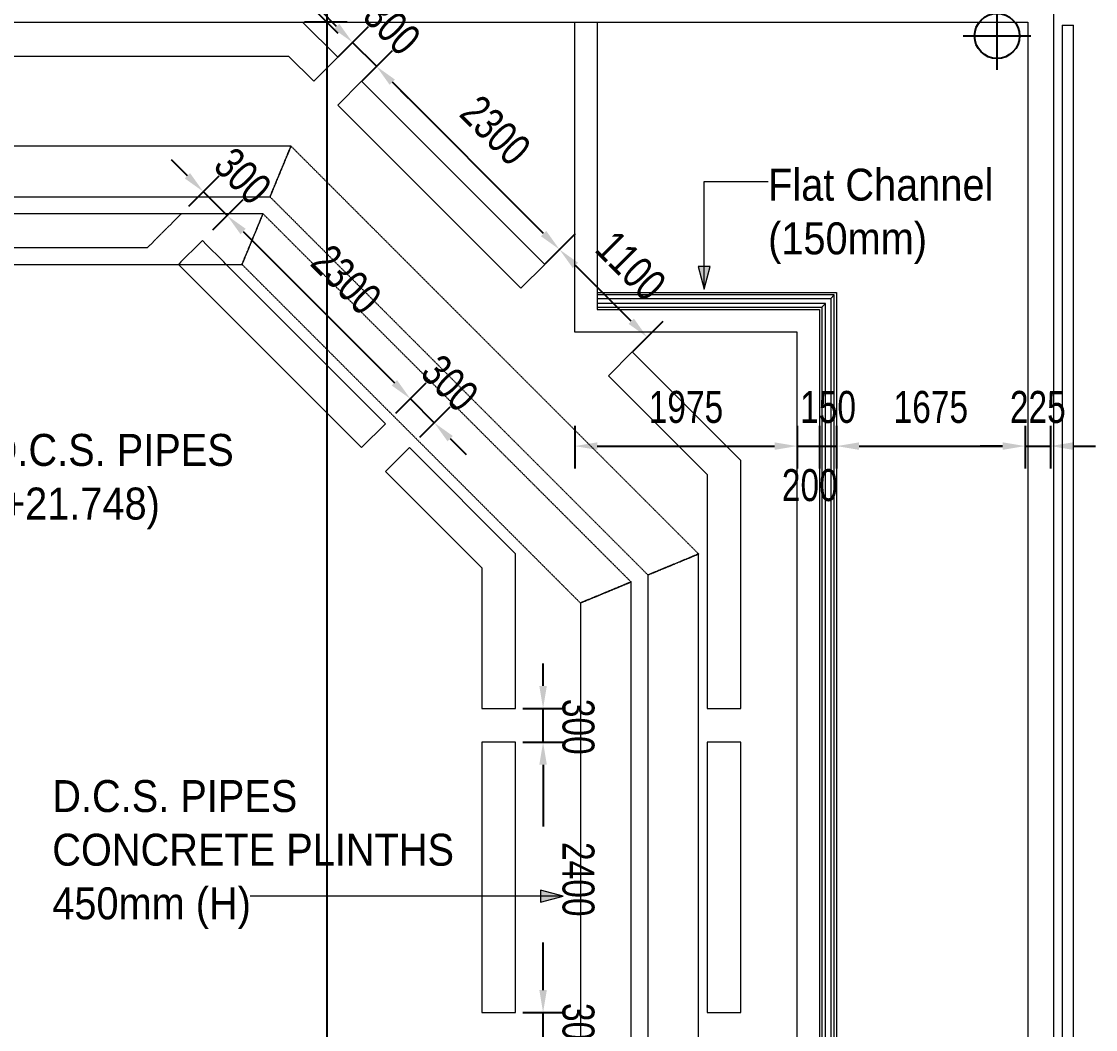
# Model space of a CAD drawing. Header units: millimetres. Extents: x 4021 to 183614, y -11746 to 71065.
# Drawn here: x 79651 to 89189, y 25191 to 34139 of the extents above; entities that cross this region are included whole.
import ezdxf

# ---------------------------------------------------------------- set-up
doc = ezdxf.new("R2010")
doc.units = ezdxf.units.MM
doc.linetypes.add('Hidden', pattern=[7.14375, 4.7625, -2.38125])
for name, color, linetype, lineweight in [('A-ANNO-DIMS', 211, 'Continuous', 5), ('A-ANNO-NOTE', 131, 'Continuous', 25), ('A-FLOR', 192, 'Continuous', 9), ('A-GENM', 13, 'Continuous', 20), ('A-WALL', 113, 'Continuous', 20), ('G-ANNO-TEXT', 231, 'Continuous', 5), ('S-BEAM', 12, 'Continuous', 20)]:
    doc.layers.add(name, color=color, linetype=linetype, lineweight=lineweight)
doc.styles.add('Arial_2', font='arial.ttf', dxfattribs={"width": 0.7, "height": 295.05988})
doc.styles.add('Swis721 BT_1', font='swiss.ttf', dxfattribs={"width": 0.89, "height": 283.821263})
doc.styles.add('Swis721 BT_3', font='swiss.ttf', dxfattribs={"width": 0.75, "height": 283.821263})
doc.dimstyles.new('DLN_1_5mm', dxfattribs={"dimscale": 304.8, "dimtxt": 300, "dimasz": 0.656168, "dimexe": 0.656168, "dimexo": 0.0625, "dimgap": 0.656168, "dimtad": 1, "dimdec": 0, "dimzin": 0, "dimdsep": 46, "dimtxsty": 'Swis721 BT_3', "dimsah": 1, "dimcen": 0.09, "dimadec": 0, "dimazin": 0, "dimtfac": 1, "dimtdec": 4, "dimtix": 1, "dimtmove": 0, "dimatfit": 3, "dimfxl": 0.656168, "dimfxlon": 1, "dimtvp": 1, "dimtolj": 1, "dimtzin": 0, "dimarcsym": 2})
doc.dimstyles.new('DLN_1_5mm_1', dxfattribs={"dimscale": 304.8, "dimtxt": 300, "dimasz": 0, "dimexe": 0.656168, "dimexo": 0.0625, "dimgap": 0.656168, "dimtad": 1, "dimdec": 0, "dimzin": 0, "dimdsep": 46, "dimtxsty": 'Swis721 BT_3', "dimblk2": 'NONE', "dimsah": 1, "dimcen": 0.09, "dimadec": 0, "dimazin": 0, "dimtfac": 1, "dimtdec": 4, "dimtix": 1, "dimtmove": 2, "dimatfit": 3, "dimfxl": 0.656168, "dimfxlon": 1, "dimtvp": 1, "dimtolj": 1, "dimtzin": 0, "dimarcsym": 2})
doc.dimstyles.new('DLN_1_5mm_2', dxfattribs={"dimscale": 304.8, "dimtxt": 300, "dimasz": 0, "dimexe": 0.656168, "dimexo": 0.0625, "dimgap": 0.656168, "dimtad": 1, "dimdec": 0, "dimzin": 0, "dimdsep": 46, "dimtxsty": 'Swis721 BT_3', "dimblk1": 'NONE', "dimsah": 1, "dimcen": 0.09, "dimadec": 0, "dimazin": 0, "dimtfac": 1, "dimtdec": 4, "dimtix": 1, "dimtmove": 0, "dimatfit": 3, "dimfxl": 0.656168, "dimfxlon": 1, "dimtvp": 1, "dimtolj": 1, "dimtzin": 0, "dimarcsym": 2})
doc.dimstyles.new('DLN_1_5mm_6', dxfattribs={"dimscale": 304.8, "dimtxt": 300, "dimasz": 0.656168, "dimexe": 0.656168, "dimexo": 0.0625, "dimgap": 0.656168, "dimtad": 1, "dimdec": 0, "dimzin": 0, "dimdsep": 46, "dimtxsty": 'Swis721 BT_3', "dimsah": 1, "dimcen": 0.09, "dimadec": 0, "dimazin": 0, "dimtfac": 1, "dimtdec": 4, "dimtix": 1, "dimtmove": 2, "dimatfit": 3, "dimfxl": 0.656168, "dimfxlon": 1, "dimtvp": 1, "dimtolj": 1, "dimtzin": 0, "dimarcsym": 2})
doc.dimstyles.new('Linear_-_1_5mm_Arial', dxfattribs={"dimscale": 304.8, "dimtxt": 300, "dimasz": 0.656168, "dimexe": 0.656168, "dimexo": 0.0625, "dimgap": 0.328084, "dimtad": 1, "dimdec": 0, "dimzin": 0, "dimdsep": 46, "dimtxsty": 'Arial_2', "dimblk1": 'OBLIQUE', "dimblk2": 'OBLIQUE', "dimsah": 1, "dimcen": 0.09, "dimadec": 0, "dimazin": 0, "dimtfac": 1, "dimtdec": 4, "dimtix": 1, "dimtmove": 0, "dimatfit": 3, "dimfxl": 0.656168, "dimfxlon": 1, "dimtvp": 1, "dimtolj": 1, "dimtzin": 0, "dimarcsym": 2})
doc.dimstyles.new('Linear_-_1_5mm_Arial_3', dxfattribs={"dimscale": 304.8, "dimtxt": 300, "dimasz": 0.656168, "dimexe": 0.656168, "dimexo": 0.0625, "dimgap": 0.328084, "dimtad": 1, "dimdec": 0, "dimzin": 0, "dimdsep": 46, "dimtxsty": 'Arial_2', "dimblk1": 'OBLIQUE', "dimblk2": 'OBLIQUE', "dimsah": 1, "dimcen": 0.09, "dimadec": 0, "dimazin": 0, "dimtfac": 1, "dimtdec": 4, "dimtix": 1, "dimtmove": 1, "dimatfit": 3, "dimfxl": 0.656168, "dimfxlon": 1, "dimtvp": 1, "dimtolj": 1, "dimtzin": 0, "dimarcsym": 2})

# ---------------------------------------------------------------- blocks, each defined once
blk = doc.blocks.new('CISC HS Pipe Shapes - HA 98x4_8-12447934-Copy of COLOUR_R_F')
at = {"layer": 'S-BEAM'}
for p, q in [((13289.5, 49), (-13289.5, 49)), ((13289.5, 49), (13289.5, -49)), ((-13289.5, -49), (13289.5, -49))]:
    blk.add_line(p, q, dxfattribs=at)
blk = doc.blocks.new('Duct Fittings 1 - Duct Fittings 1-5840427-Copy of COLOUR_R_F')
at = {"layer": 'A-GENM'}
for p, q in [((84764.3, 31732.5), (86889.3, 31732.5)), ((86869.3, 31712.5), (84764.3, 31712.5)), ((84764.3, 31680.5), (86837.3, 31680.5)), ((86837.3, 31680.5), (86869.3, 31712.5)), ((86837.3, 31680.5), (86837.3, 7907.5)), ((86869.3, 7907.5), (86869.3, 31712.5)), ((86889.3, 31732.5), (86889.3, 7907.5)), ((86791.3, 31634.5), (84764.3, 31634.5)), ((84764.3, 31602.5), (86759.3, 31602.5)), ((86759.3, 31602.5), (86791.3, 31634.5)), ((86759.3, 31602.5), (86759.3, 7907.5)), ((86791.3, 7907.5), (86791.3, 31634.5))]:
    blk.add_line(p, q, dxfattribs=at)
blk = doc.blocks.new('Generic Models 2 - Generic Models 2-8616376-Copy of COLOUR_R_F')
at = {"layer": 'A-GENM', "color": 8, "linetype": 'Hidden'}
for p, q in [((81795.5, 32432.5), (64189.3, 32432.5)), ((85064.3, 29163.7), (81795.5, 32432.5)), ((64189.3, 31982.5), (81609.1, 31982.5)), ((81609.1, 31982.5), (84614.3, 28977.3)), ((85064.3, 20657.3), (85064.3, 29163.7)), ((84614.3, 28977.3), (84614.3, 20207.3))]:
    blk.add_line(p, q, dxfattribs=at)
for points in [[(81795.5, 32432.5), (81795.5, 32432.5), (81793.9, 32428.7), (81787, 32411.9), (81775.8, 32384.9), (81760.9, 32349), (81743.1, 32305.9), (81723.2, 32258), (81702.3, 32207.5), (81681.4, 32157), (81661.5, 32109), (81643.7, 32066), (81628.8, 32030.1), (81617.6, 32003.1), (81610.7, 31986.3), (81609.1, 31982.5), (81609.1, 31982.5)], [(81609.1, 31982.5), (81609.1, 31982.5), (81610.7, 31986.3), (81617.6, 32003.1), (81628.8, 32030.1), (81643.7, 32066), (81661.5, 32109), (81681.4, 32157), (81702.3, 32207.5), (81723.2, 32258), (81743.1, 32305.9), (81760.9, 32349), (81775.8, 32384.9), (81787, 32411.9), (81793.9, 32428.7), (81795.5, 32432.5), (81795.5, 32432.5)], [(85064.3, 29163.7), (85064.3, 29163.7), (85060.5, 29162.1), (85043.7, 29155.2), (85016.7, 29144), (84980.8, 29129.1), (84937.7, 29111.3), (84889.8, 29091.4), (84839.3, 29070.5), (84788.8, 29049.6), (84740.8, 29029.7), (84697.8, 29011.9), (84661.9, 28997), (84634.9, 28985.8), (84618.1, 28978.8), (84614.3, 28977.3), (84614.3, 28977.3)], [(84614.3, 28977.3), (84614.3, 28977.3), (84618.1, 28978.8), (84634.9, 28985.8), (84661.9, 28997), (84697.8, 29011.9), (84740.8, 29029.7), (84788.8, 29049.6), (84839.3, 29070.5), (84889.8, 29091.4), (84937.7, 29111.3), (84980.8, 29129.1), (85016.7, 29144), (85043.7, 29155.2), (85060.5, 29162.1), (85064.3, 29163.7), (85064.3, 29163.7)]]:
    blk.add_open_spline(points, degree=3, dxfattribs=at)
blk = doc.blocks.new('Generic Models 3 - Generic Models 2-8616397-Copy of COLOUR_R_F')
at = {"layer": 'A-GENM', "color": 8, "linetype": 'Hidden'}
for p, q in [((82044, 33032.5), (64189.3, 33032.5)), ((85664.3, 29412.2), (82044, 33032.5)), ((64189.3, 32582.5), (81857.6, 32582.5)), ((81857.6, 32582.5), (85214.3, 29225.8)), ((85664.3, 21257.3), (85664.3, 29412.2)), ((85214.3, 29225.8), (85214.3, 20807.3))]:
    blk.add_line(p, q, dxfattribs=at)
for points in [[(82044, 33032.5), (82044, 33032.5), (82042.4, 33028.7), (82035.5, 33011.9), (82024.3, 32984.9), (82009.4, 32949), (81991.6, 32905.9), (81971.7, 32858), (81950.8, 32807.5), (81929.9, 32757), (81910, 32709), (81892.2, 32666), (81877.3, 32630.1), (81866.1, 32603.1), (81859.2, 32586.3), (81857.6, 32582.5), (81857.6, 32582.5)], [(81857.6, 32582.5), (81857.6, 32582.5), (81859.2, 32586.3), (81866.1, 32603.1), (81877.3, 32630.1), (81892.2, 32666), (81910, 32709), (81929.9, 32757), (81950.8, 32807.5), (81971.7, 32858), (81991.6, 32905.9), (82009.4, 32949), (82024.3, 32984.9), (82035.5, 33011.9), (82042.4, 33028.7), (82044, 33032.5), (82044, 33032.5)], [(85664.3, 29412.2), (85664.3, 29412.2), (85660.5, 29410.6), (85643.7, 29403.7), (85616.7, 29392.5), (85580.8, 29377.6), (85537.7, 29359.8), (85489.8, 29339.9), (85439.3, 29319), (85388.8, 29298.1), (85340.8, 29278.2), (85297.8, 29260.4), (85261.9, 29245.5), (85234.9, 29234.3), (85218.1, 29227.4), (85214.3, 29225.8), (85214.3, 29225.8)], [(85389.2, 29298.3), (85405.6, 29305.1), (85439.3, 29319), (85489.8, 29339.9), (85537.7, 29359.8), (85580.8, 29377.6), (85616.7, 29392.5), (85643.7, 29403.7), (85660.5, 29410.6), (85664.3, 29412.2), (85664.3, 29412.2)], [(85299, 29260.9), (85312.2, 29266.4), (85340.8, 29278.2), (85372.8, 29291.5), (85389.2, 29298.3)], [(85214.3, 29225.8), (85214.3, 29225.8), (85218.1, 29227.4), (85234.9, 29234.3), (85261.9, 29245.5), (85285.8, 29255.4), (85299, 29260.9)]]:
    blk.add_open_spline(points, degree=3, dxfattribs=at)
blk = doc.blocks.new('DLN_Slab Level Mark - SSL-2mm_Type 2-2670448-Copy of COLOUR_R_F')
at = {"layer": 'A-ANNO-NOTE'}
for p, q in [((0, 1.5), (0, -1.5)), ((-1.5, 0), (1.5, 0))]:
    blk.add_line(p, q, dxfattribs=at)
blk.add_circle((0, 0), 1, dxfattribs=at)
blk = doc.blocks.new('DIMBLOCK23-Copy of COLOUR_R_F')
at = {"layer": 'A-ANNO-DIMS', "color": 0, "lineweight": -2, "transparency": 16777216}
for p, q in [((84564.3, 30550.7), (84564.3, 30169.7)), ((86539.3, 30550.7), (86539.3, 30169.7)), ((84764.3, 30369.7), (86339.3, 30369.7))]:
    blk.add_line(p, q, dxfattribs=at)
at = {"layer": 'A-ANNO-DIMS', "color": 0, "transparency": 16777216}
for points in [[(84764.3, 30403), (84764.3, 30336.4), (84564.3, 30369.7)], [(86339.3, 30403), (86339.3, 30336.4), (86539.3, 30369.7)]]:
    blk.add_solid(points, dxfattribs=at)
at = {"layer": 'Defpoints', "color": 0, "transparency": 16777216}
for p in [(84564.3, 30569.7), (86539.3, 30569.7), (86539.3, 30369.7)]:
    blk.add_point(p, dxfattribs=at)
at = {"layer": 'A-ANNO-DIMS', "color": 0, "transparency": 16777216, "insert": (85551.8, 30715.6), "char_height": 283.82, "width": 754.286, "attachment_point": 5, "style": 'Swis721 BT_3'}
blk.add_mtext('\\A1;1975', dxfattribs=at)
blk = doc.blocks.new('DIMBLOCK24-Copy of COLOUR_R_F')
at = {"layer": 'A-ANNO-DIMS', "color": 0, "lineweight": -2, "transparency": 16777216}
for p, q in [((86539.3, 30550.7), (86539.3, 30169.7)), ((86739.3, 30550.7), (86739.3, 30169.7)), ((86539.3, 30369.7), (86739.3, 30369.7))]:
    blk.add_line(p, q, dxfattribs=at)
at = {"layer": 'Defpoints', "color": 0, "transparency": 16777216}
for p in [(86539.3, 30569.7), (86739.3, 30569.7), (86739.3, 30369.7)]:
    blk.add_point(p, dxfattribs=at)
at = {"layer": 'A-ANNO-DIMS', "color": 0, "transparency": 16777216, "insert": (86403.6, 30165.4), "char_height": 283.82, "width": 565.714, "attachment_point": 1, "line_spacing_factor": 1.00667, "style": 'Swis721 BT_3'}
blk.add_mtext('\\A1;200', dxfattribs=at)
blk = doc.blocks.new('_None')
blk = doc.blocks.new('DIMBLOCK25-Copy of COLOUR_R_F')
at = {"layer": 'A-ANNO-DIMS', "color": 0, "lineweight": -2, "transparency": 16777216}
for p, q in [((86739.3, 30550.7), (86739.3, 30169.7)), ((86889.3, 30550.7), (86889.3, 30169.7)), ((86739.3, 30369.7), (86889.3, 30369.7))]:
    blk.add_line(p, q, dxfattribs=at)
at = {"layer": 'Defpoints', "color": 0, "transparency": 16777216}
for p in [(86739.3, 30569.7), (86889.3, 30569.7), (86889.3, 30369.7)]:
    blk.add_point(p, dxfattribs=at)
at = {"layer": 'A-ANNO-DIMS', "color": 0, "transparency": 16777216, "insert": (86814.3, 30715.6), "char_height": 283.82, "width": 565.714, "attachment_point": 5, "style": 'Swis721 BT_3'}
blk.add_mtext('\\A1;150', dxfattribs=at)
blk = doc.blocks.new('DIMBLOCK26-Copy of COLOUR_R_F')
at = {"layer": 'A-ANNO-DIMS', "color": 0, "lineweight": -2, "transparency": 16777216}
for p, q in [((86889.3, 30550.7), (86889.3, 30169.7)), ((88564.3, 30550.7), (88564.3, 30169.7)), ((87089.3, 30369.7), (88364.3, 30369.7))]:
    blk.add_line(p, q, dxfattribs=at)
at = {"layer": 'A-ANNO-DIMS', "color": 0, "transparency": 16777216}
for points in [[(87089.3, 30403), (87089.3, 30336.4), (86889.3, 30369.7)], [(88364.3, 30403), (88364.3, 30336.4), (88564.3, 30369.7)]]:
    blk.add_solid(points, dxfattribs=at)
at = {"layer": 'Defpoints', "color": 0, "transparency": 16777216}
for p in [(86889.3, 30569.7), (88564.3, 30569.7), (88564.3, 30369.7)]:
    blk.add_point(p, dxfattribs=at)
at = {"layer": 'A-ANNO-DIMS', "color": 0, "transparency": 16777216, "insert": (87726.8, 30715.6), "char_height": 283.82, "width": 754.286, "attachment_point": 5, "style": 'Swis721 BT_3'}
blk.add_mtext('\\A1;1675', dxfattribs=at)
blk = doc.blocks.new('DIMBLOCK27-Copy of COLOUR_R_F')
at = {"layer": 'A-ANNO-DIMS', "color": 0, "lineweight": -2, "transparency": 16777216}
for p, q in [((88564.3, 30550.7), (88564.3, 30169.7)), ((88789.3, 30550.7), (88789.3, 30169.7)), ((88364.3, 30369.7), (88164.3, 30369.7)), ((88564.3, 30369.7), (88789.3, 30369.7)), ((88989.3, 30369.7), (89189.3, 30369.7))]:
    blk.add_line(p, q, dxfattribs=at)
at = {"layer": 'A-ANNO-DIMS', "color": 0, "transparency": 16777216}
for points in [[(88364.3, 30403), (88364.3, 30336.4), (88564.3, 30369.7)], [(88989.3, 30403), (88989.3, 30336.4), (88789.3, 30369.7)]]:
    blk.add_solid(points, dxfattribs=at)
at = {"layer": 'Defpoints', "color": 0, "transparency": 16777216}
for p in [(88564.3, 30569.7), (88789.3, 30569.7), (88789.3, 30369.7)]:
    blk.add_point(p, dxfattribs=at)
at = {"layer": 'A-ANNO-DIMS', "color": 0, "transparency": 16777216, "insert": (88676.8, 30715.6), "char_height": 283.82, "width": 565.714, "attachment_point": 5, "style": 'Swis721 BT_3'}
blk.add_mtext('\\A1;225', dxfattribs=at)
blk = doc.blocks.new('_Oblique')
at = {"color": 0, "linetype": 'ByBlock', "lineweight": -2}
blk.add_line((-0.5, -0.5), (0.5, 0.5), dxfattribs=at)
blk = doc.blocks.new('DIMBLOCK62-Copy of COLOUR_R_F')
at = {"layer": 'A-ANNO-DIMS', "color": 0, "lineweight": -2, "transparency": 16777216}
for p, q in [((82163.1, 34751.6), (82363.1, 34751.6)), ((82363.1, 34751.6), (82363.1, 34732.5)), ((82363.1, 34332.5), (82363.1, 34532.5)), ((82544, 34332.5), (82163.1, 34332.5)), ((82363.1, 34332.5), (82363.1, 34132.5)), ((82544, 34132.5), (82163.1, 34132.5)), ((82363.1, 34132.5), (82363.1, 33932.5))]:
    blk.add_line(p, q, dxfattribs=at)
at = {"layer": 'Defpoints', "color": 0, "transparency": 16777216}
for p in [(82563.1, 34332.5), (82363.1, 34132.5), (82563.1, 34132.5)]:
    blk.add_point(p, dxfattribs=at)
at = {"layer": 'A-ANNO-DIMS', "color": 0, "lineweight": -2, "transparency": 16777216, "xscale": 200, "yscale": 200, "zscale": 200}
for p, rotation in [((82363.1, 34332.5), 270), ((82363.1, 34132.5), 90)]:
    blk.add_blockref('_Oblique', p, dxfattribs=dict(at, rotation=rotation))
at = {"layer": 'A-ANNO-DIMS', "color": 0, "transparency": 16777216, "insert": (81636.8, 34765.9), "char_height": 295.06, "width": 564.923, "attachment_point": 1, "rotation": 90, "line_spacing_factor": 0.938532, "style": 'Arial_2'}
blk.add_mtext('\\A1;200', dxfattribs=at)
blk = doc.blocks.new('DIMBLOCK63-Copy of COLOUR_R_F')
at = {"layer": 'A-ANNO-DIMS', "color": 0, "lineweight": -2, "transparency": 16777216}
for p, q in [((82544, 34132.5), (82163.1, 34132.5)), ((82363.1, 34132.5), (82363.1, 7907.5)), ((82544, 7907.5), (82163.1, 7907.5))]:
    blk.add_line(p, q, dxfattribs=at)
at = {"layer": 'Defpoints', "color": 0, "transparency": 16777216}
for p in [(82563.1, 34132.5), (82363.1, 7907.5), (82563.1, 7907.5)]:
    blk.add_point(p, dxfattribs=at)
at = {"layer": 'A-ANNO-DIMS', "color": 0, "lineweight": -2, "transparency": 16777216, "xscale": 200, "yscale": 200, "zscale": 200}
for p, rotation in [((82363.1, 34132.5), 90), ((82363.1, 7907.5), 270)]:
    blk.add_blockref('_Oblique', p, dxfattribs=dict(at, rotation=rotation))
at = {"layer": 'A-ANNO-DIMS', "color": 0, "transparency": 16777216, "insert": (82112.4, 21020), "char_height": 295.06, "width": 941.538, "attachment_point": 5, "rotation": 90, "style": 'Arial_2'}
blk.add_mtext('\\A1;26225', dxfattribs=at)
blk = doc.blocks.new('DIMBLOCK68-Copy of COLOUR_R_F')
at = {"layer": 'A-ANNO-DIMS', "color": 0, "lineweight": -2, "transparency": 16777216}
for p, q in [((84283.1, 25540.8), (84283.1, 25740.8)), ((84102.1, 25340.8), (84483.1, 25340.8)), ((84283.1, 25040.8), (84283.1, 25340.8)), ((84102.1, 25040.8), (84483.1, 25040.8)), ((84283.1, 24840.8), (84283.1, 24640.8))]:
    blk.add_line(p, q, dxfattribs=at)
at = {"layer": 'A-ANNO-DIMS', "color": 0, "transparency": 16777216}
for points in [[(84249.7, 25540.8), (84316.4, 25540.8), (84283.1, 25340.8)], [(84249.7, 24840.8), (84316.4, 24840.8), (84283.1, 25040.8)]]:
    blk.add_solid(points, dxfattribs=at)
at = {"layer": 'Defpoints', "color": 0, "transparency": 16777216}
for p in [(84083.1, 25340.8), (84283.1, 25340.8), (84083.1, 25040.8)]:
    blk.add_point(p, dxfattribs=at)
at = {"layer": 'A-ANNO-DIMS', "color": 0, "transparency": 16777216, "insert": (84739.2, 25426.5), "char_height": 283.82, "width": 565.714, "attachment_point": 1, "rotation": 270, "line_spacing_factor": 1.00667, "style": 'Swis721 BT_3'}
blk.add_mtext('\\A1;300', dxfattribs=at)
blk = doc.blocks.new('DIMBLOCK69-Copy of COLOUR_R_F')
at = {"layer": 'A-ANNO-DIMS', "color": 0, "lineweight": -2, "transparency": 16777216}
for p, q in [((84102.1, 27740.8), (84483.1, 27740.8)), ((84283.1, 27540.8), (84283.1, 26993.3)), ((84283.1, 25540.8), (84283.1, 25962.6)), ((84102.1, 25340.8), (84483.1, 25340.8))]:
    blk.add_line(p, q, dxfattribs=at)
at = {"layer": 'A-ANNO-DIMS', "color": 0, "transparency": 16777216}
for points in [[(84249.7, 27540.8), (84316.4, 27540.8), (84283.1, 27740.8)], [(84249.7, 25540.8), (84316.4, 25540.8), (84283.1, 25340.8)]]:
    blk.add_solid(points, dxfattribs=at)
at = {"layer": 'Defpoints', "color": 0, "transparency": 16777216}
for p in [(84083.1, 27740.8), (84283.1, 27740.8), (84083.1, 25340.8)]:
    blk.add_point(p, dxfattribs=at)
at = {"layer": 'A-ANNO-DIMS', "color": 0, "transparency": 16777216, "insert": (84739.2, 26855.1), "char_height": 283.82, "width": 754.286, "attachment_point": 1, "rotation": 270, "line_spacing_factor": 1.00667, "style": 'Swis721 BT_3'}
blk.add_mtext('\\A1;2400', dxfattribs=at)
blk = doc.blocks.new('DIMBLOCK70-Copy of COLOUR_R_F')
at = {"layer": 'A-ANNO-DIMS', "color": 0, "lineweight": -2, "transparency": 16777216}
for p, q in [((84283.1, 28240.8), (84283.1, 28440.8)), ((84102.1, 28040.8), (84483.1, 28040.8)), ((84283.1, 27740.8), (84283.1, 28040.8)), ((84102.1, 27740.8), (84483.1, 27740.8)), ((84283.1, 27540.8), (84283.1, 27340.8))]:
    blk.add_line(p, q, dxfattribs=at)
at = {"layer": 'A-ANNO-DIMS', "color": 0, "transparency": 16777216}
for points in [[(84249.7, 28240.8), (84316.4, 28240.8), (84283.1, 28040.8)], [(84249.7, 27540.8), (84316.4, 27540.8), (84283.1, 27740.8)]]:
    blk.add_solid(points, dxfattribs=at)
at = {"layer": 'Defpoints', "color": 0, "transparency": 16777216}
for p in [(84083.1, 28040.8), (84283.1, 28040.8), (84083.1, 27740.8)]:
    blk.add_point(p, dxfattribs=at)
at = {"layer": 'A-ANNO-DIMS', "color": 0, "transparency": 16777216, "insert": (84739.2, 28126.5), "char_height": 283.82, "width": 565.714, "attachment_point": 1, "rotation": 270, "line_spacing_factor": 1.00667, "style": 'Swis721 BT_3'}
blk.add_mtext('\\A1;300', dxfattribs=at)
blk = doc.blocks.new('DIMBLOCK71-Copy of COLOUR_R_F')
at = {"layer": 'A-ANNO-DIMS', "color": 0, "lineweight": -2, "transparency": 16777216}
for p, q in [((81124.4, 32769.6), (80983, 32911)), ((81137.8, 32500.2), (81407.2, 32769.6)), ((81265.8, 32628.2), (81477.9, 32416)), ((81350, 32288.1), (81619.3, 32557.4)), ((81619.3, 32274.6), (81760.8, 32133.2))]:
    blk.add_line(p, q, dxfattribs=at)
at = {"layer": 'A-ANNO-DIMS', "color": 0, "transparency": 16777216}
for points in [[(81147.9, 32793.1), (81100.8, 32746), (81265.8, 32628.2)], [(81642.9, 32298.2), (81595.8, 32251), (81477.9, 32416)]]:
    blk.add_solid(points, dxfattribs=at)
at = {"layer": 'Defpoints', "color": 0, "transparency": 16777216}
for p in [(81124.4, 32486.7), (81477.9, 32416), (81336.5, 32274.6)]:
    blk.add_point(p, dxfattribs=at)
at = {"layer": 'A-ANNO-DIMS', "color": 0, "transparency": 16777216, "insert": (81616.4, 32766.6), "char_height": 283.82, "width": 565.714, "attachment_point": 5, "rotation": 315, "style": 'Swis721 BT_3'}
blk.add_mtext('\\A1;300', dxfattribs=at)
blk = doc.blocks.new('DIMBLOCK72-Copy of COLOUR_R_F')
at = {"layer": 'A-ANNO-DIMS', "color": 0, "lineweight": -2, "transparency": 16777216}
for p, q in [((81350, 32288.1), (81619.3, 32557.4)), ((81619.3, 32274.6), (82962.9, 30931.1)), ((82976.3, 30661.7), (83245.7, 30931.1))]:
    blk.add_line(p, q, dxfattribs=at)
at = {"layer": 'A-ANNO-DIMS', "color": 0, "transparency": 16777216}
for points in [[(81642.9, 32298.2), (81595.8, 32251), (81477.9, 32416)], [(82986.4, 30954.7), (82939.3, 30907.5), (83104.3, 30789.7)]]:
    blk.add_solid(points, dxfattribs=at)
at = {"layer": 'Defpoints', "color": 0, "transparency": 16777216}
for p in [(81336.5, 32274.6), (83104.3, 30789.7), (82962.9, 30648.3)]:
    blk.add_point(p, dxfattribs=at)
at = {"layer": 'A-ANNO-DIMS', "color": 0, "transparency": 16777216, "insert": (82535.7, 31847.4), "char_height": 283.82, "width": 754.286, "attachment_point": 5, "rotation": 315, "style": 'Swis721 BT_3'}
blk.add_mtext('\\A1;2300', dxfattribs=at)
blk = doc.blocks.new('DIMBLOCK73-Copy of COLOUR_R_F')
at = {"layer": 'A-ANNO-DIMS', "color": 0, "lineweight": -2, "transparency": 16777216}
for p, q in [((82962.9, 30931.1), (82821.4, 31072.5)), ((82976.3, 30661.7), (83245.7, 30931.1)), ((83104.3, 30789.7), (83316.4, 30577.5)), ((83188.5, 30449.6), (83457.8, 30719)), ((83457.8, 30436.1), (83599.2, 30294.7))]:
    blk.add_line(p, q, dxfattribs=at)
at = {"layer": 'A-ANNO-DIMS', "color": 0, "transparency": 16777216}
for points in [[(82986.4, 30954.7), (82939.3, 30907.5), (83104.3, 30789.7)], [(83481.4, 30459.7), (83434.3, 30412.6), (83316.4, 30577.5)]]:
    blk.add_solid(points, dxfattribs=at)
at = {"layer": 'Defpoints', "color": 0, "transparency": 16777216}
for p in [(82962.9, 30648.3), (83316.4, 30577.5), (83175, 30436.1)]:
    blk.add_point(p, dxfattribs=at)
at = {"layer": 'A-ANNO-DIMS', "color": 0, "transparency": 16777216, "insert": (83454.9, 30928.2), "char_height": 283.82, "width": 565.714, "attachment_point": 5, "rotation": 315, "style": 'Swis721 BT_3'}
blk.add_mtext('\\A1;300', dxfattribs=at)
blk = doc.blocks.new('DIMBLOCK96-Copy of COLOUR_R_F')
at = {"layer": 'A-ANNO-DIMS', "color": 0, "lineweight": -2, "transparency": 16777216}
for p, q in [((84301.4, 31986.8), (84570.8, 32256.2)), ((85065.8, 31478.4), (84570.8, 31973.4)), ((85079.3, 31209), (85348.6, 31478.4))]:
    blk.add_line(p, q, dxfattribs=at)
at = {"layer": 'A-ANNO-DIMS', "color": 0, "transparency": 16777216}
for points in [[(84594.4, 31996.9), (84547.2, 31949.8), (84429.4, 32114.8)], [(85089.4, 31502), (85042.2, 31454.8), (85207.2, 31337)]]:
    blk.add_solid(points, dxfattribs=at)
at = {"layer": 'Defpoints', "color": 0, "transparency": 16777216}
for p in [(84429.4, 32114.8), (84288, 31973.4), (85065.8, 31195.6)]:
    blk.add_point(p, dxfattribs=at)
at = {"layer": 'A-ANNO-DIMS', "color": 0, "transparency": 16777216, "insert": (85062.9, 31970.5), "char_height": 283.82, "width": 754.286, "attachment_point": 5, "rotation": 315, "style": 'Swis721 BT_3'}
blk.add_mtext('\\A1;1100', dxfattribs=at)
blk = doc.blocks.new('DIMBLOCK97-Copy of COLOUR_R_F')
at = {"layer": 'A-ANNO-DIMS', "color": 0, "lineweight": -2, "transparency": 16777216}
for p, q in [((82675.1, 33613.2), (82944.5, 33882.6)), ((84288, 32256.2), (82944.5, 33599.7)), ((84301.4, 31986.8), (84570.8, 32256.2))]:
    blk.add_line(p, q, dxfattribs=at)
at = {"layer": 'A-ANNO-DIMS', "color": 0, "transparency": 16777216}
for points in [[(82968, 33623.3), (82920.9, 33576.2), (82803.1, 33741.1)], [(84311.5, 32279.8), (84264.4, 32232.7), (84429.4, 32114.8)]]:
    blk.add_solid(points, dxfattribs=at)
at = {"layer": 'Defpoints', "color": 0, "transparency": 16777216}
for p in [(82803.1, 33741.1), (82661.6, 33599.7), (84288, 31973.4)]:
    blk.add_point(p, dxfattribs=at)
at = {"layer": 'A-ANNO-DIMS', "color": 0, "transparency": 16777216, "insert": (83860.8, 33172.5), "char_height": 283.82, "width": 754.286, "attachment_point": 5, "rotation": 315, "style": 'Swis721 BT_3'}
blk.add_mtext('\\A1;2300', dxfattribs=at)
blk = doc.blocks.new('DIMBLOCK98-Copy of COLOUR_R_F')
at = {"layer": 'A-ANNO-DIMS', "color": 0, "lineweight": -2, "transparency": 16777216}
for p, q in [((82449.5, 34094.7), (82308.1, 34236.1)), ((82463, 33825.3), (82732.3, 34094.7)), ((82803.1, 33741.1), (82590.9, 33953.3)), ((82675.1, 33613.2), (82944.5, 33882.6)), ((82944.5, 33599.7), (83085.9, 33458.3))]:
    blk.add_line(p, q, dxfattribs=at)
at = {"layer": 'A-ANNO-DIMS', "color": 0, "transparency": 16777216}
for points in [[(82473.1, 34118.3), (82425.9, 34071.1), (82590.9, 33953.3)], [(82968, 33623.3), (82920.9, 33576.2), (82803.1, 33741.1)]]:
    blk.add_solid(points, dxfattribs=at)
at = {"layer": 'Defpoints', "color": 0, "transparency": 16777216}
for p in [(82590.9, 33953.3), (82449.5, 33811.9), (82661.6, 33599.7)]:
    blk.add_point(p, dxfattribs=at)
at = {"layer": 'A-ANNO-DIMS', "color": 0, "transparency": 16777216, "insert": (82941.5, 34091.8), "char_height": 283.82, "width": 565.714, "attachment_point": 5, "rotation": 315, "style": 'Swis721 BT_3'}
blk.add_mtext('\\A1;300', dxfattribs=at)

msp = doc.modelspace()

# ---------------------------------------------------------------- hatches: boundary and pattern name
at = {"layer": 'G-ANNO-TEXT'}
for points in [[(85714.3, 31764), (85767.9, 31964), (85660.7, 31964)], [(84461.3, 26373.6), (84261.3, 26427.2), (84261.3, 26320)]]:
    msp.add_hatch(color=130, dxfattribs=at).paths.add_polyline_path(points, flags=0)

# ---------------------------------------------------------------- linework, layer by layer
at = {"layer": 'A-FLOR'}
for p, q in [((88819.3, 7677.5), (88819.3, 34362.5)), ((64189.3, 34132.5), (88589.3, 34132.5)), ((82459, 33821.4), (82147.9, 34132.5)), ((88589.3, 34132.5), (88589.3, 7907.5)), ((64189.3, 33832.5), (82023.6, 33832.5)), ((82023.6, 33832.5), (82246.9, 33609.2)), ((82246.9, 33609.2), (82459, 33821.4)), ((82671.1, 33609.2), (82459, 33397.1)), ((84297.5, 31982.9), (82671.1, 33609.2)), ((82459, 33397.1), (84085.3, 31770.7)), ((81070.1, 32432.5), (79126.3, 32432.5)), ((81064.5, 32426.9), (81070, 32432.3)), ((80943.8, 32306.2), (80984.8, 32347.2)), ((80986.1, 32348.5), (81020.4, 32382.8)), ((81021.5, 32383.8), (81047.3, 32409.6)), ((81048, 32410.4), (81064.1, 32426.4)), ((80847, 32209.3), (80894.9, 32257.3)), ((80896.7, 32259), (80942.3, 32304.7)), ((80770.1, 32132.5), (80793.5, 32155.8)), ((80795.3, 32157.7), (80843.3, 32205.6)), ((81218.5, 32156.6), (81172, 32110.1)), ((81256.9, 32195), (81219.5, 32157.6)), ((81294.3, 32157.5), (81256.9, 32195)), ((81341.8, 32110), (81295.1, 32156.7)), ((79126.3, 32132.5), (80770.1, 32132.5)), ((81128.6, 32066.7), (81093.9, 32032)), ((81171.1, 32109.2), (81129.5, 32067.6)), ((81384.4, 32067.4), (81342.4, 32109.4)), ((81420.1, 32031.7), (81384.9, 32067)), ((81050, 31988.1), (81044.7, 31982.8)), ((81044.9, 31982.6), (82671.1, 30356.5)), ((81066.5, 32004.6), (81050.3, 31988.4)), ((81093.2, 32031.3), (81067.1, 32005.2)), ((81446.9, 32004.9), (81420.4, 32031.5)), ((81463.6, 31988.2), (81447.1, 32004.7)), ((82883.2, 30568.6), (81463.7, 31988.1)), ((84085.3, 31770.7), (84297.5, 31982.9)), ((84764.3, 31732.5), (86889.3, 31732.5)), ((86889.3, 31732.5), (86889.3, 7907.5)), ((85075.3, 31205.1), (84863.2, 30992.9)), ((86039.3, 30241.1), (85075.3, 31205.1)), ((84863.2, 30992.9), (85739.3, 30116.8)), ((82671.1, 30356.5), (82883.2, 30568.6)), ((83095.3, 30356.5), (82883.2, 30144.3)), ((84039.3, 29412.5), (83095.3, 30356.5)), ((86039.3, 28040.8), (86039.3, 30241.1)), ((82883.2, 30144.3), (83739.3, 29288.3)), ((85739.3, 30116.8), (85739.3, 28040.8)), ((84039.3, 28040.8), (84039.3, 29412.5)), ((83739.3, 29288.3), (83739.3, 28040.8)), ((83739.3, 28040.8), (84039.3, 28040.8)), ((85739.3, 28040.8), (86039.3, 28040.8)), ((84039.3, 27740.8), (83739.3, 27740.8)), ((83739.3, 27740.8), (83739.3, 25340.8)), ((84039.3, 25340.8), (84039.3, 27740.8)), ((86039.3, 27740.8), (85739.3, 27740.8)), ((85739.3, 27740.8), (85739.3, 25340.8)), ((86039.3, 25340.8), (86039.3, 27740.8)), ((83739.3, 25340.8), (84039.3, 25340.8)), ((85739.3, 25340.8), (86039.3, 25340.8))]:
    msp.add_line(p, q, dxfattribs=at)
at = {"layer": 'A-WALL'}
for p, q in [((84564.3, 31382.5), (84564.3, 34132.5)), ((84764.3, 34132.5), (84764.3, 31582.5)), ((84764.3, 31582.5), (86739.3, 31582.5)), ((86739.3, 31582.5), (86739.3, 7907.5)), ((86539.3, 31382.5), (84564.3, 31382.5)), ((86539.3, 7907.5), (86539.3, 31382.5))]:
    msp.add_line(p, q, dxfattribs=at)
at = {"layer": 'G-ANNO-TEXT', "color": 130}
for p, q in [((85714.3, 32719.3), (86281.6, 32719.3)), ((85714.3, 31764), (85714.3, 32719.3)), ((85767.9, 31964), (85660.7, 31964)), ((85660.7, 31964), (85714.3, 31764)), ((85714.3, 31764), (85767.9, 31964)), ((84461.3, 26373.6), (84261.3, 26427.2)), ((84261.3, 26427.2), (84261.3, 26320)), ((83441, 26373.6), (81682.1, 26373.6)), ((84461.3, 26373.6), (83441, 26373.6)), ((84261.3, 26320), (84461.3, 26373.6))]:
    msp.add_line(p, q, dxfattribs=at)

# ---------------------------------------------------------------- block references
at = {"layer": 'A-ANNO-NOTE', "xscale": 200, "yscale": 200, "zscale": 200, "rotation": 89.99999999999987}
msp.add_blockref('DLN_Slab Level Mark - SSL-2mm_Type 2-2670448-Copy of COLOUR_R_F', (88314.9, 34010.5), dxfattribs=at)
at = {"layer": 'A-GENM', "color": 8, "linetype": 'Hidden'}
for name in ['Generic Models 3 - Generic Models 2-8616397-Copy of COLOUR_R_F', 'Generic Models 2 - Generic Models 2-8616376-Copy of COLOUR_R_F']:
    msp.add_blockref(name, (0, 0), dxfattribs=at)
at = {"layer": 'A-GENM'}
msp.add_blockref('Duct Fittings 1 - Duct Fittings 1-5840427-Copy of COLOUR_R_F', (0, 0), dxfattribs=at)
at = {"layer": 'S-BEAM', "rotation": 89.99999999999979}
msp.add_blockref('CISC HS Pipe Shapes - HA 98x4_8-12447934-Copy of COLOUR_R_F', (88943.4, 20818), dxfattribs=at)

# ---------------------------------------------------------------- texts
at = {"layer": 'G-ANNO-TEXT', "color": 7, "char_height": 283.821, "attachment_point": 1, "line_spacing_factor": 1.00667, "style": 'Swis721 BT_1'}
for s, insert, width in [('Flat Channel\\P(150mm)', (86281.6, 32832.2), 2361.6), ('D.C.S. PIPES\\P(+21.748)', (79359.7, 30477.8), 2494.8), ('D.C.S. PIPES\\PCONCRETE PLINTHS\\P450mm (H)', (79924.1, 27405.1), 4100.4)]:
    msp.add_mtext(s, dxfattribs=dict(at, insert=insert, width=width))

# ---------------------------------------------------------------- dimensions: what is measured, and where the dimension line sits
at = {"layer": 'A-ANNO-DIMS'}
for base, p1, p2, dimstyle, override, picture, middle in [((82363.1, 34132.5), (82563.1, 34332.5), (82563.1, 34132.5), 'Linear_-_1_5mm_Arial_3', {"dimpost": '<>', "dimfxl": 200}, 'DIMBLOCK62-Copy of COLOUR_R_F', (82077, 34751.6)), ((84283.1, 28040.8), (84083.1, 27740.8), (84083.1, 28040.8), 'DLN_1_5mm_6', {"dimtad": 4, "dimpost": '<>', "dimfxl": 300}, 'DIMBLOCK70-Copy of COLOUR_R_F', (84550, 27843.7)), ((84283.1, 27740.8), (84083.1, 25340.8), (84083.1, 27740.8), 'DLN_1_5mm_6', {"dimtad": 4, "dimpost": '<>', "dimfxl": 2400}, 'DIMBLOCK69-Copy of COLOUR_R_F', (84550, 26478)), ((84283.1, 25340.8), (84083.1, 25040.8), (84083.1, 25340.8), 'DLN_1_5mm_6', {"dimtad": 4, "dimpost": '<>', "dimfxl": 300}, 'DIMBLOCK68-Copy of COLOUR_R_F', (84550, 25143.7))]:
    dim = msp.add_linear_dim(base=base, p1=p1, p2=p2, angle=90, dimstyle=dimstyle, override=override, dxfattribs=at)
    dim.commit()
    dim.dimension.update_dxf_attribs({"geometry": picture, "text_midpoint": middle, "dimtype": 160, "text_rotation": 90})
for base, p1, p2, angle, dimstyle, override, picture, middle in [((82590.9, 33953.3), (82661.6, 33599.7), (82449.5, 33811.9), 315, 'DLN_1_5mm', {"dimpost": '<>', "dimfxl": 300}, 'DIMBLOCK98-Copy of COLOUR_R_F', (82941.5, 34091.8)), ((82363.1, 7907.5), (82563.1, 34132.5), (82563.1, 7907.5), 90, 'Linear_-_1_5mm_Arial', {"dimpost": '<>', "dimfxl": 26224.999972}, 'DIMBLOCK63-Copy of COLOUR_R_F', (82112.4, 21020)), ((82803.1, 33741.1), (84288, 31973.4), (82661.6, 33599.7), 315, 'DLN_1_5mm', {"dimpost": '<>', "dimfxl": 2300}, 'DIMBLOCK97-Copy of COLOUR_R_F', (83860.8, 33172.5)), ((81477.9, 32416), (81124.4, 32486.7), (81336.5, 32274.6), 315, 'DLN_1_5mm', {"dimpost": '<>', "dimfxl": 300}, 'DIMBLOCK71-Copy of COLOUR_R_F', (81616.4, 32766.6)), ((83104.3, 30789.7), (81336.5, 32274.6), (82962.9, 30648.3), 315, 'DLN_1_5mm', {"dimpost": '<>', "dimfxl": 2300}, 'DIMBLOCK72-Copy of COLOUR_R_F', (82535.7, 31847.4)), ((84429.4, 32114.8), (85065.8, 31195.6), (84288, 31973.4), 315, 'DLN_1_5mm', {"dimpost": '<>', "dimfxl": 1100}, 'DIMBLOCK96-Copy of COLOUR_R_F', (85062.9, 31970.5)), ((83316.4, 30577.5), (82962.9, 30648.3), (83175, 30436.1), 315, 'DLN_1_5mm', {"dimpost": '<>', "dimfxl": 300}, 'DIMBLOCK73-Copy of COLOUR_R_F', (83454.9, 30928.2))]:
    dim = msp.add_linear_dim(base=base, p1=p1, p2=p2, angle=angle, dimstyle=dimstyle, override=override, dxfattribs=at)
    dim.commit()
    dim.dimension.update_dxf_attribs({"geometry": picture, "text_midpoint": middle})
for base, p1, p2, dimstyle, override, picture, middle in [((86539.3, 30369.7), (84564.3, 30569.7), (86539.3, 30569.7), 'DLN_1_5mm', {"dimpost": '<>', "dimfxl": 1974.999998}, 'DIMBLOCK23-Copy of COLOUR_R_F', (85551.8, 30715.6)), ((86889.3, 30369.7), (86739.3, 30569.7), (86889.3, 30569.7), 'DLN_1_5mm_2', {"dimpost": '<>', "dimfxl": 150}, 'DIMBLOCK25-Copy of COLOUR_R_F', (86814.3, 30715.6)), ((88564.3, 30369.7), (86889.3, 30569.7), (88564.3, 30569.7), 'DLN_1_5mm', {"dimpost": '<>', "dimfxl": 1674.999998}, 'DIMBLOCK26-Copy of COLOUR_R_F', (87726.8, 30715.6)), ((88789.3, 30369.7), (88564.3, 30569.7), (88789.3, 30569.7), 'DLN_1_5mm', {"dimpost": '<>', "dimfxl": 225}, 'DIMBLOCK27-Copy of COLOUR_R_F', (88676.8, 30715.6))]:
    dim = msp.add_linear_dim(base=base, p1=p1, p2=p2, dimstyle=dimstyle, override=override, dxfattribs=at)
    dim.commit()
    dim.dimension.update_dxf_attribs({"geometry": picture, "text_midpoint": middle})
dim = msp.add_linear_dim(base=(86739.3, 30369.7), p1=(86539.3, 30569.7), p2=(86739.3, 30569.7), dimstyle='DLN_1_5mm_1', override={"dimpost": '<>', "dimfxl": 200}, dxfattribs=at)
dim.commit()
dim.dimension.update_dxf_attribs({"geometry": 'DIMBLOCK24-Copy of COLOUR_R_F', "text_midpoint": (86686.4, 29976.2), "dimtype": 160})

doc.saveas('drawing.dxf')
